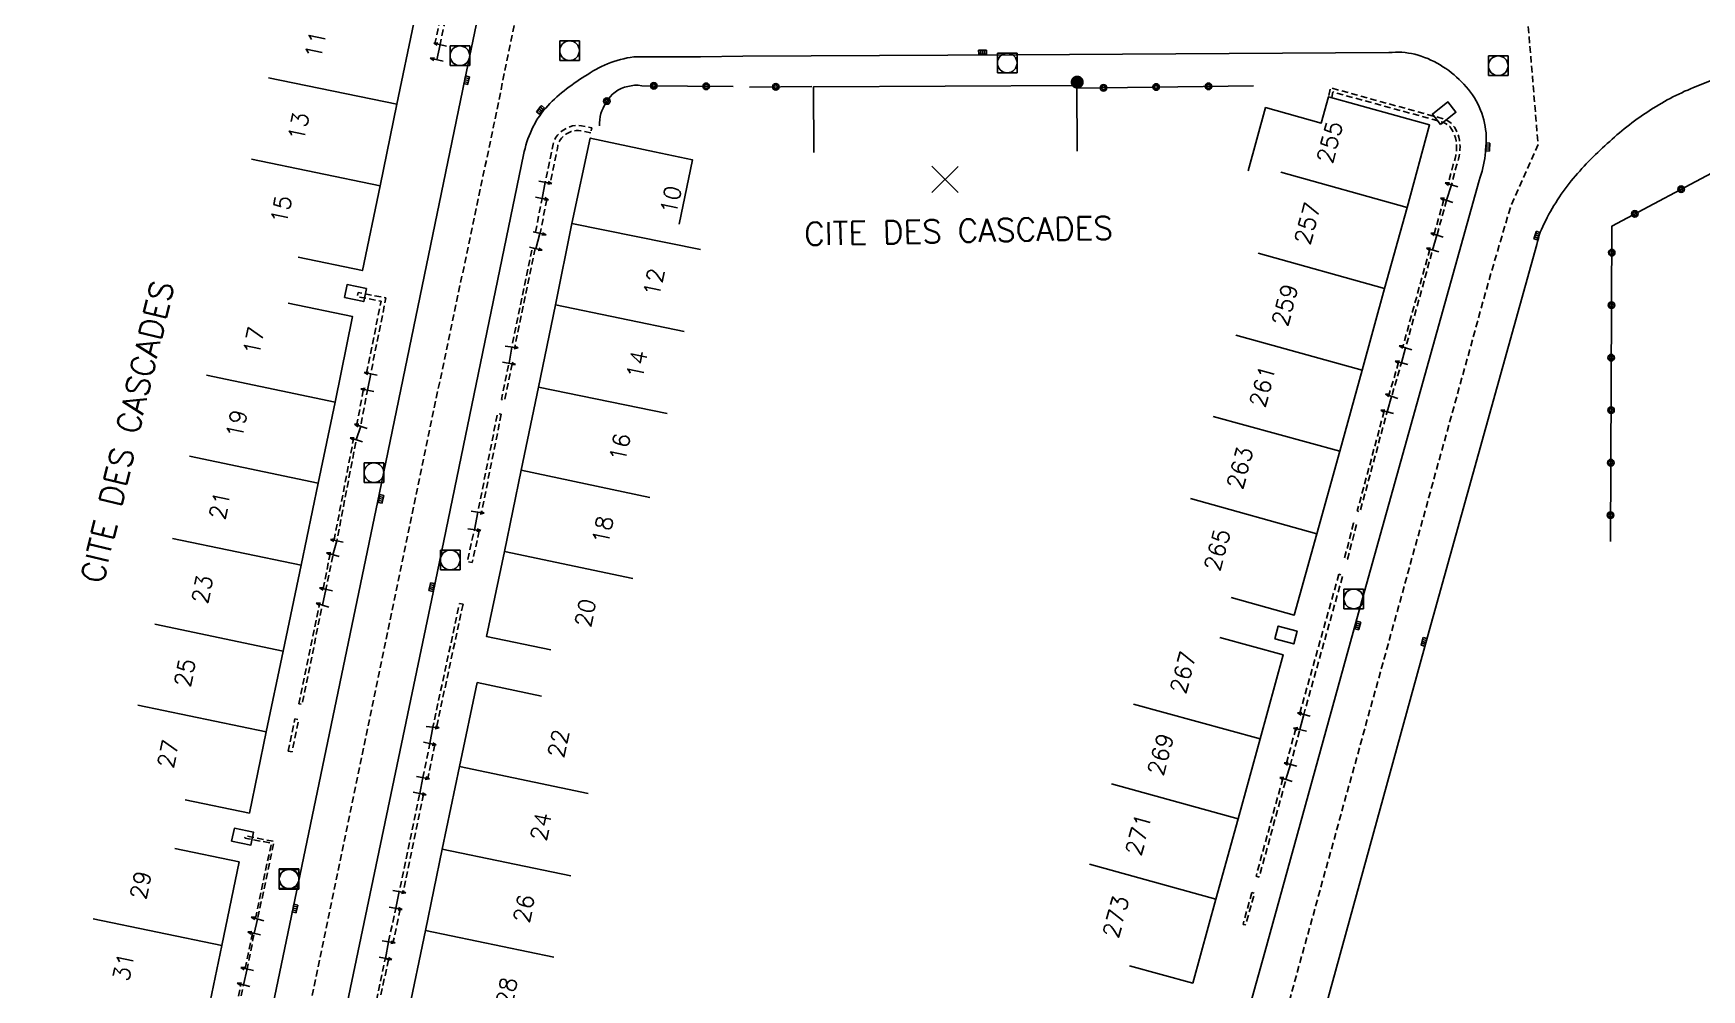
# Model space of a CAD drawing. Header units: millimetres. Extents: x 113000 to 114000, y 124000 to 125000.
# Drawn here: x 113504.6 to 113631.8, y 124122.1 to 124195 of the extents above; entities that cross this region are included whole.
import ezdxf
from ezdxf.enums import TextEntityAlignment as Align

# ---------------------------------------------------------------- set-up
doc = ezdxf.new("R2010")
doc.units = ezdxf.units.MM
doc.linetypes.add('DASHED', pattern=[0.75, 0.5, -0.25])
doc.layers.get('0').update_dxf_attribs({"linetype": 'CONTINUOUS'})
for name, color, linetype in [('W0001', 6, 'DASHED'), ('W0008', 7, 'CONTINUOUS'), ('W0100', 7, 'CONTINUOUS'), ('W0105', 7, 'CONTINUOUS'), ('W0112', 1, 'DASHED'), ('W0322', 7, 'CONTINUOUS'), ('W0400', 7, 'CONTINUOUS'), ('W0420', 7, 'CONTINUOUS'), ('W0989', 7, 'CONTINUOUS'), ('W0991', 7, 'CONTINUOUS'), ('W1102', 7, 'CONTINUOUS'), ('W1471', 7, 'CONTINUOUS'), ('W1473', 7, 'CONTINUOUS')]:
    doc.layers.add(name, color=color, linetype=linetype)
doc.styles.get("Standard").update_dxf_attribs({"font": 'romans.shx', "width": 0.85})

# ---------------------------------------------------------------- blocks, each defined once
blk = doc.blocks.new('T420')
for p, q in [((0.75, 0.75), (-0.75, 0.75)), ((-0.75, 0.75), (-0.75, -0.75)), ((0.75, 0.75), (0.75, -0.75)), ((0.75, -0.75), (-0.75, -0.75))]:
    blk.add_line(p, q)
blk.add_ellipse((0, 0), major_axis=(-0.53, 0.53), ratio=1, start_param=3.926991, end_param=10.210176)
blk = doc.blocks.new('T400')
for p, q in [((-0.15, 0.3), (0.15, 0.3)), ((-0.15, -0.25), (-0.15, 0.3)), ((-0.15, 0.15), (0.15, 0.15)), ((-0.15, 0), (0.15, 0)), ((0.15, 0.3), (0.15, -0.25)), ((-0.15, -0.15), (0.15, -0.15)), ((-0.15, -0.25), (-0.15, -0.3)), ((-0.15, -0.3), (0.15, -0.3)), ((0.15, -0.3), (0.15, -0.25))]:
    blk.add_line(p, q)
blk = doc.blocks.new('t105o')
for p, q in [((-0.5, 0), (0.5, 0)), ((0.5, 0), (0.2, 0.1)), ((0.5, 0), (0.2, -0.1))]:
    blk.add_line(p, q)
blk = doc.blocks.new('t322o')
at = {"color": 0, "linetype": 'Continuous'}
for radius in [0.25, 0.15]:
    blk.add_circle((0, 0), radius, dxfattribs=at)
blk = doc.blocks.new('t991o')
at = {"color": 0, "linetype": 'Continuous'}
for p, q in [((-1, 1), (1, -1)), ((-1, -1), (1, 1))]:
    blk.add_line(p, q, dxfattribs=at)
blk = doc.blocks.new('T1471')
at = {"color": 0, "linetype": 'Continuous', "flags": 128}
blk.add_lwpolyline([(-0.75, -0.5), (-0.75, 0.5), (0.75, 0.5), (0.75, -0.5), (-0.75, -0.5)], dxfattribs=at)
blk = doc.blocks.new('T1473')
at = {"color": 0, "linetype": 'Continuous', "const_width": 0.5, "flags": 128}
blk.add_lwpolyline([(-0.25, 0, 1), (0.25, 0, 1)], format="xyb", close=True, dxfattribs=at)

msp = doc.modelspace()

# ---------------------------------------------------------------- linework, layer by layer
at = {"layer": 'W0001', "flags": 128}
for points in [[(113599.17, 124441.27), (113592.86, 124411.25), (113590.68, 124398.68), (113589.25, 124388.08), (113587.46, 124369.6), (113585.59, 124347.96), (113584.25, 124331.59), (113583.96, 124321.5), (113584.66, 124310.68), (113585.78, 124303.02), (113588.08, 124294.26), (113590.98, 124285.61), (113597.04, 124268.44), (113603.07, 124251.42), (113609.64, 124232.87), (113612.07, 124224.44), (113612.44, 124210.76), (113618.29, 124199.07), (113619.34, 124186.52), (113617.24, 124181.79), (113615.56, 124176.06), (113599.1, 124116.67), (113597.13, 124109.48), (113594.28, 124097.81), (113592.09, 124085.93), (113591.09, 124078.36), (113589.78, 124067.78), (113589.44, 124063.56), (113589.36, 124060.76), (113589.36, 124060.76)], [(113510.43, 124053.39), (113514.28, 124072.55), (113515.99, 124073.97), (113516.55, 124076.73), (113520.32, 124094.95), (113523.65, 124110.9), (113535.17, 124166.31), (113539.73, 124187.95), (113544.02, 124208.92), (113548.39, 124229.85)]]:
    msp.add_lwpolyline(points, dxfattribs=at)
at = {"layer": 'W0008', "flags": 128}
for points in [[(113545.67, 124230.46), (113537.54, 124191.47), (113531.02, 124160), (113524.32, 124127.77), (113524.32, 124127.77), (113517.73, 124096.05)], [(113599.04, 124105.94), (113610.91, 124149.02), (113619.24, 124178.91), (113619.29, 124179.15), (113619.36, 124179.38), (113619.43, 124179.61), (113619.51, 124179.84), (113619.6, 124180.06), (113619.7, 124180.28), (113619.81, 124180.52), (113619.92, 124180.75), (113620.04, 124180.98), (113620.16, 124181.21), (113620.28, 124181.43), (113620.41, 124181.65), (113620.54, 124181.87), (113620.68, 124182.09), (113620.81, 124182.31), (113620.96, 124182.53), (113621.1, 124182.74), (113621.25, 124182.95), (113621.4, 124183.16), (113621.55, 124183.36), (113621.7, 124183.55), (113621.86, 124183.75), (113622.02, 124183.94), (113622.18, 124184.13), (113622.34, 124184.32), (113622.51, 124184.5), (113622.67, 124184.69), (113622.84, 124184.87), (113623.01, 124185.05), (113623.19, 124185.23), (113623.36, 124185.41), (113623.54, 124185.58), (113623.71, 124185.76), (113623.89, 124185.93), (113624.07, 124186.1), (113624.25, 124186.27), (113624.43, 124186.44), (113624.61, 124186.6), (113624.8, 124186.77), (113624.98, 124186.93), (113625.16, 124187.1), (113625.35, 124187.26), (113625.54, 124187.42), (113625.72, 124187.57), (113625.91, 124187.73), (113626.1, 124187.88), (113626.3, 124188.03), (113626.49, 124188.18), (113626.69, 124188.33), (113626.89, 124188.48), (113627.09, 124188.62), (113627.29, 124188.76), (113627.49, 124188.9), (113627.7, 124189.03), (113627.91, 124189.17), (113628.12, 124189.3), (113628.33, 124189.43), (113628.54, 124189.55), (113628.76, 124189.68), (113628.97, 124189.8), (113629.19, 124189.92), (113629.4, 124190.03), (113629.62, 124190.15), (113629.84, 124190.26), (113630.06, 124190.37), (113630.29, 124190.47), (113630.51, 124190.58), (113630.74, 124190.68), (113630.96, 124190.78), (113631.19, 124190.87), (113653.26, 124199.7)], [(113527.31, 124115.14), (113535.13, 124152.39), (113542.02, 124185.74), (113542.07, 124185.99), (113542.13, 124186.23), (113542.19, 124186.48), (113542.26, 124186.72), (113542.35, 124186.96), (113542.43, 124187.19), (113542.53, 124187.43), (113542.63, 124187.66), (113542.74, 124187.89), (113542.86, 124188.11), (113542.98, 124188.32), (113543.11, 124188.53), (113543.25, 124188.72), (113543.39, 124188.92), (113543.54, 124189.11), (113543.7, 124189.29), (113543.86, 124189.47), (113544.02, 124189.65), (113544.19, 124189.82), (113544.37, 124189.99), (113544.54, 124190.16), (113544.73, 124190.32), (113544.91, 124190.47), (113545.1, 124190.62), (113545.29, 124190.77), (113545.49, 124190.91), (113545.68, 124191.05), (113545.88, 124191.19), (113546.08, 124191.33), (113546.28, 124191.47), (113546.49, 124191.6), (113546.69, 124191.74), (113546.9, 124191.87), (113547.1, 124192), (113547.31, 124192.13), (113547.53, 124192.25), (113547.74, 124192.37), (113547.96, 124192.48), (113548.19, 124192.58), (113548.41, 124192.68), (113548.66, 124192.77), (113548.9, 124192.86), (113549.15, 124192.93), (113549.4, 124193), (113549.65, 124193.06), (113549.9, 124193.12), (113550.15, 124193.16), (113550.41, 124193.2), (113550.67, 124193.22), (113555.5, 124193.22), (113558.73, 124193.27), (113579.57, 124193.36), (113607.97, 124193.53), (113608.22, 124193.55), (113608.46, 124193.56), (113608.71, 124193.57), (113608.96, 124193.56), (113609.2, 124193.53), (113609.45, 124193.5), (113609.69, 124193.46), (113609.94, 124193.4), (113610.19, 124193.33), (113610.44, 124193.25), (113610.69, 124193.16), (113610.93, 124193.07), (113611.17, 124192.96), (113611.41, 124192.85), (113611.64, 124192.72), (113611.87, 124192.59), (113612.09, 124192.45), (113612.31, 124192.31), (113612.53, 124192.16), (113612.73, 124192), (113612.94, 124191.84), (113613.13, 124191.67), (113613.33, 124191.49), (113613.51, 124191.31), (113613.69, 124191.12), (113613.86, 124190.93), (113614.03, 124190.73), (113614.19, 124190.52), (113614.34, 124190.31), (113614.49, 124190.09), (113614.62, 124189.86), (113614.74, 124189.63), (113614.85, 124189.39), (113614.96, 124189.15), (113615.05, 124188.91), (113615.13, 124188.66), (113615.2, 124188.4), (113615.26, 124188.15), (113615.31, 124187.9), (113615.34, 124187.66), (113615.37, 124187.42), (113615.38, 124187.18), (113615.39, 124186.94), (113615.38, 124186.7), (113615.37, 124186.45), (113615.36, 124186.21), (113615.34, 124185.97), (113615.31, 124185.72), (113615.27, 124185.47), (113615.23, 124185.23), (113615.18, 124184.98), (113615.13, 124184.74), (113615.07, 124184.5), (113615, 124184.26), (113614.92, 124184.03), (113614.84, 124183.79), (113605.64, 124150.86), (113598.5, 124125.01), (113596.23, 124116.82)]]:
    msp.add_lwpolyline(points, dxfattribs=at)
at = {"layer": 'W0100', "flags": 128}
for points in [[(113530.11, 124203.31), (113535, 124202.29), (113533.65, 124195.81), (113532.35, 124189.59), (113531.07, 124183.37), (113529.73, 124176.93), (113524.83, 124177.95)], [(113535.65, 124194.14), (113535.39, 124192.99)], [(113564.13, 124185.92), (113564.11, 124190.92), (113584.19, 124191.03), (113584.21, 124186.03)], [(113597.23, 124184.52), (113598.57, 124189.34), (113602.81, 124188.16), (113603.36, 124190.17), (113611.07, 124188.03), (113609.37, 124181.74), (113607.64, 124175.55), (113605.93, 124169.35), (113604.22, 124163.16), (113602.48, 124156.88), (113600.76, 124150.68), (113595.95, 124152.01)], [(113553.86, 124180.47), (113554.9, 124185.36), (113551.98, 124185.98), (113547.09, 124187.02), (113545.7, 124180.51), (113544.45, 124174.32), (113543.16, 124168.05), (113541.84, 124161.71), (113540.55, 124155.52), (113539.19, 124149.04), (113544.09, 124148.02)], [(113543.67, 124183.65), (113543.42, 124182.42)], [(113612.74, 124183.45), (113612.37, 124182.28)], [(113543.24, 124179.76), (113542.95, 124178.59)], [(113611.63, 124179.63), (113611.3, 124178.49)], [(113524.08, 124174.43), (113528.97, 124173.43), (113527.64, 124166.9), (113526.35, 124160.74), (113525.05, 124154.48), (113523.69, 124147.94), (113522.4, 124141.79), (113521.12, 124135.59), (113516.22, 124136.61)], [(113541.11, 124171.1), (113540.91, 124169.87)], [(113609.24, 124171.04), (113608.93, 124169.89)], [(113530.11, 124167.82), (113530.36, 124169.06)], [(113608.17, 124167.34), (113607.83, 124166.16)], [(113529.26, 124164.03), (113529.61, 124165.06)], [(113538.52, 124158.51), (113538.26, 124157.18)], [(113527.48, 124155.28), (113527.78, 124156.34)], [(113526.69, 124151.44), (113526.95, 124152.64)], [(113595.09, 124148.98), (113599.91, 124147.66), (113598.15, 124141.24), (113596.47, 124135.16), (113594.78, 124129.05), (113593.02, 124122.64), (113588.2, 124123.97)], [(113543.37, 124144.51), (113538.48, 124145.54), (113537.14, 124139.14), (113535.82, 124132.85), (113534.53, 124126.65), (113533.2, 124120.2), (113531.88, 124113.97), (113530.59, 124107.71), (113535.49, 124106.7)], [(113601.49, 124143.1), (113601.19, 124141.96)], [(113535.09, 124142.14), (113534.87, 124140.89)], [(113600.46, 124139.29), (113600.12, 124138.15)], [(113534.34, 124138.3), (113534.1, 124137.09)], [(113515.44, 124132.9), (113520.33, 124131.88), (113519.01, 124125.5), (113517.74, 124119.41), (113516.39, 124112.92), (113515.11, 124106.72), (113513.8, 124100.28), (113512.48, 124093.99), (113504.65, 124095.48), (113505.59, 124100.39)], [(113532.54, 124129.61), (113532.27, 124128.34)], [(113521.48, 124126.43), (113521.74, 124127.52)], [(113531.72, 124125.78), (113531.49, 124124.53)], [(113520.67, 124122.51), (113520.94, 124123.72)]]:
    msp.add_lwpolyline(points, dxfattribs=at)
at = {"layer": 'W0112', "flags": 128}
for points in [[(113535.81, 124196.83), (113535.26, 124194.22), (113535.65, 124194.14), (113536.2, 124196.74)], [(113547.14, 124187.43), (113546.39, 124187.58), (113546.2, 124187.6), (113546.01, 124187.59), (113545.83, 124187.57), (113545.65, 124187.51), (113545.43, 124187.42), (113545.23, 124187.31), (113545.06, 124187.17), (113544.9, 124187.01), (113544.78, 124186.84), (113544.69, 124186.66), (113544.63, 124186.47), (113544.59, 124186.23), (113544.04, 124183.56), (113543.66, 124183.63), (113544.22, 124186.3), (113544.26, 124186.56), (113544.34, 124186.8), (113544.45, 124187.03), (113544.61, 124187.25), (113544.8, 124187.46), (113545.02, 124187.63), (113545.26, 124187.76), (113545.53, 124187.87), (113545.75, 124187.94), (113545.98, 124187.97), (113546.21, 124187.98), (113546.44, 124187.96), (113547.22, 124187.81)], [(113543.78, 124182.35), (113543.28, 124179.77), (113542.92, 124179.84), (113543.42, 124182.42)], [(113612.15, 124182.34), (113611.41, 124179.69), (113611.63, 124179.63), (113612.37, 124182.28)], [(113542.9, 124178.61), (113541.34, 124171.05), (113541.11, 124171.1), (113542.67, 124178.66)], [(113611.09, 124178.55), (113609.02, 124171.1), (113609.24, 124171.04), (113611.3, 124178.49)], [(113530.05, 124169.12), (113531.15, 124174.59), (113529.35, 124174.94), (113529.41, 124175.25), (113531.52, 124174.84), (113530.36, 124169.06)], [(113541.15, 124169.82), (113540.56, 124167.05), (113540.32, 124167.1), (113540.91, 124169.87)], [(113608.71, 124169.95), (113607.96, 124167.4), (113608.18, 124167.34), (113608.92, 124169.89)], [(113529.29, 124165.11), (113529.81, 124167.88), (113530.11, 124167.82), (113529.59, 124165.05)], [(113540.31, 124165.98), (113538.8, 124158.46), (113538.52, 124158.51), (113540.03, 124166.04)], [(113607.61, 124166.21), (113605.56, 124158.61), (113605.77, 124158.55), (113607.83, 124166.16)], [(113527.57, 124156.38), (113529.05, 124164.08), (113529.26, 124164.04), (113527.78, 124156.34)], [(113538.64, 124157.09), (113538.09, 124154.68), (113537.72, 124154.76), (113538.26, 124157.18)], [(113605.28, 124157.69), (113604.58, 124155), (113604.81, 124154.94), (113605.52, 124157.63)], [(113526.73, 124152.69), (113527.27, 124155.33), (113527.48, 124155.28), (113526.95, 124152.64)], [(113604.16, 124153.79), (113601.18, 124143.19), (113601.48, 124143.1), (113604.46, 124153.71)], [(113524.89, 124143.92), (113526.45, 124151.48), (113526.68, 124151.44), (113525.12, 124143.87)], [(113537.4, 124151.5), (113535.36, 124142.08), (113535.09, 124142.14), (113537.13, 124151.56)], [(113524.08, 124140.3), (113524.58, 124142.77), (113524.87, 124142.71), (113524.37, 124140.25)], [(113600.88, 124142.04), (113600.15, 124139.38), (113600.46, 124139.29), (113601.19, 124141.96)], [(113535.25, 124140.81), (113534.71, 124138.22), (113534.34, 124138.3), (113534.87, 124140.89)], [(113599.88, 124138.22), (113597.84, 124130.79), (113598.08, 124130.72), (113600.12, 124138.15)], [(113534.39, 124137.03), (113532.83, 124129.55), (113532.54, 124129.61), (113534.1, 124137.09)], [(113521.57, 124127.56), (113522.79, 124133.3), (113520.78, 124133.69), (113520.81, 124133.86), (113523, 124133.43), (113521.74, 124127.52)], [(113597.53, 124129.54), (113596.85, 124127.12), (113597.05, 124127.07), (113597.73, 124129.48)], [(113532.61, 124128.28), (113532.06, 124125.71), (113531.72, 124125.78), (113532.27, 124128.35)], [(113520.8, 124123.75), (113521.34, 124126.45), (113521.48, 124126.43), (113520.95, 124123.72)], [(113531.71, 124124.43), (113530.24, 124117.47), (113530, 124117.52), (113531.47, 124124.48)], [(113518.92, 124115.03), (113520.47, 124122.56), (113520.67, 124122.51), (113519.12, 124114.99)]]:
    msp.add_lwpolyline(points, close=True, dxfattribs=at)
msp.add_lwpolyline([(113603.61, 124190.1), (113603.7, 124190.53), (113612.09, 124188.23), (113612.28, 124188.14), (113612.45, 124188.03), (113612.6, 124187.89), (113612.74, 124187.7), (113612.87, 124187.5), (113612.97, 124187.27), (113613.04, 124187.03), (113613.09, 124186.82), (113613.12, 124186.6), (113613.13, 124186.37), (113613.12, 124186.14), (113613.1, 124185.91), (113613.07, 124185.68), (113613.02, 124185.46), (113612.96, 124185.24), (113612.86, 124185), (113612.49, 124183.52), (113612.74, 124183.46), (113613.11, 124184.92), (113613.2, 124185.16), (113613.27, 124185.4), (113613.33, 124185.64), (113613.36, 124185.88), (113613.38, 124186.13), (113613.39, 124186.37), (113613.38, 124186.62), (113613.35, 124186.86), (113613.29, 124187.1), (113613.21, 124187.36), (113613.1, 124187.61), (113612.96, 124187.85), (113612.79, 124188.07), (113612.61, 124188.24), (113612.41, 124188.37), (113612.18, 124188.47), (113603.51, 124190.85), (113603.36, 124190.17)], dxfattribs=at)
at = {"layer": 'W0322', "flags": 128}
for points in [[(113547.79, 124187.95), (113547.8, 124188.19), (113547.82, 124188.42), (113547.86, 124188.65), (113547.91, 124188.88), (113547.99, 124189.1), (113548.07, 124189.31), (113548.18, 124189.53), (113548.31, 124189.76), (113548.45, 124189.97), (113548.61, 124190.17), (113548.79, 124190.36), (113548.99, 124190.52), (113549.21, 124190.67), (113549.46, 124190.79), (113549.71, 124190.89), (113549.96, 124190.96), (113550.22, 124191.01), (113550.48, 124191.04), (113550.75, 124191.04), (113551.03, 124191.01), (113557.99, 124190.94)], [(113559.23, 124190.89), (113563.98, 124190.95)], [(113584.22, 124190.82), (113597.65, 124191.01)], [(113624.85, 124156.29), (113624.96, 124180.32), (113633.38, 124184.78)]]:
    msp.add_lwpolyline(points, dxfattribs=at)
at = {"layer": 'W1102', "flags": 128}
for points in [[(113532.35, 124189.59), (113522.56, 124191.62)], [(113531.07, 124183.37), (113521.28, 124185.4)], [(113609.37, 124181.74), (113599.74, 124184.43)], [(113545.7, 124180.51), (113555.5, 124178.53)], [(113607.64, 124175.55), (113598.01, 124178.24)], [(113544.45, 124174.32), (113554.25, 124172.29)], [(113605.93, 124169.35), (113596.29, 124172.01)], [(113527.64, 124166.9), (113517.85, 124168.95)], [(113543.16, 124168.05), (113552.95, 124166.03)], [(113604.22, 124163.16), (113594.58, 124165.82)], [(113526.35, 124160.74), (113516.56, 124162.78)], [(113541.84, 124161.71), (113551.63, 124159.65)], [(113602.48, 124156.88), (113592.84, 124159.55)], [(113525.05, 124154.48), (113515.26, 124156.52)], [(113540.55, 124155.52), (113550.33, 124153.46)], [(113523.69, 124147.94), (113513.9, 124149.98)], [(113522.4, 124141.79), (113512.61, 124143.82)], [(113598.15, 124141.24), (113588.51, 124143.89)], [(113537.14, 124139.14), (113546.93, 124137.1)], [(113596.47, 124135.16), (113586.83, 124137.82)], [(113535.82, 124132.85), (113545.61, 124130.81)], [(113594.78, 124129.05), (113585.14, 124131.7)], [(113519.01, 124125.5), (113509.22, 124127.53)], [(113534.53, 124126.65), (113544.33, 124124.62)]]:
    msp.add_lwpolyline(points, dxfattribs=at)

# ---------------------------------------------------------------- block references
at = {"layer": 'W0105'}
for p, rotation in [((113535.65, 124194.14), 166.0942017622026), ((113535.39, 124192.99), 166.3572012490431), ((113543.67, 124183.65), 350.0807956131675), ((113612.74, 124183.45), 162.1564499423558), ((113543.42, 124182.42), 348.943505223302), ((113612.37, 124182.28), 160.9786256216907), ((113543.24, 124179.76), 346.9641769595953), ((113611.63, 124179.63), 162.5437874906355), ((113542.95, 124178.59), 346.6851717862843), ((113611.3, 124178.49), 163.1420164010902), ((113541.11, 124171.1), 351.7316264497419), ((113609.24, 124171.04), 163.3863386001433), ((113540.91, 124169.87), 349.6687799344845), ((113608.93, 124169.89), 164.5676139142504), ((113530.36, 124169.06), 168.9344232059407), ((113530.11, 124167.82), 168.048327004609), ((113608.17, 124167.34), 160.1092091785903), ((113607.83, 124166.16), 165.6803431183603), ((113529.61, 124165.06), 161.3911496830733), ((113529.26, 124164.03), 162.4119706630505), ((113538.52, 124158.51), 350.9436718131284), ((113538.26, 124157.18), 352.0869667429934), ((113527.48, 124155.28), 162.7355708496207), ((113527.78, 124156.34), 167.2526803211603), ((113526.69, 124151.44), 162.5039962568604), ((113526.95, 124152.64), 168.0747998068686), ((113601.49, 124143.1), 165.1131941983714), ((113535.09, 124142.14), 353.7191829851872), ((113601.19, 124141.96), 166.4241528595177), ((113534.87, 124140.89), 348.7042991165956), ((113600.46, 124139.29), 164.6009281704305), ((113534.34, 124138.3), 349.5414678921498), ((113600.12, 124138.15), 162.82941220033), ((113534.1, 124137.09), 348.7953349427198), ((113532.54, 124129.61), 348.9428180212849), ((113521.74, 124127.52), 164.4728379716487), ((113532.27, 124128.34), 348.890448586629), ((113521.48, 124126.43), 166.9425478132694), ((113531.72, 124125.78), 350.7164912305856), ((113520.94, 124123.72), 167.2896193312743), ((113531.49, 124124.53), 348.3445056483746), ((113520.67, 124122.51), 164.8743404383941)]:
    msp.add_blockref('t105o', p, dxfattribs=dict(at, rotation=rotation))
at = {"layer": 'W0322'}
for p, rotation in [((113551.94, 124191), 359.4005700724836), ((113555.94, 124190.96), 359.4005700724836), ((113561.23, 124190.92), 0.7950405446471651), ((113586.22, 124190.85), 0.832422934321036), ((113590.22, 124190.91), 0.832422934321036), ((113594.22, 124190.96), 0.832422934321036), ((113548.36, 124189.84), 56.4456096231326), ((113630.24, 124183.12), 27.96186374090926), ((113626.71, 124181.24), 27.96186374090926), ((113624.95, 124178.29), 89.73441150193862), ((113624.93, 124174.29), 89.73441150193862), ((113624.91, 124170.29), 89.73441150193862), ((113624.9, 124166.29), 89.73441150193862), ((113624.88, 124162.29), 89.73441150193862), ((113624.86, 124158.29), 89.73441150193862)]:
    msp.add_blockref('t322o', p, dxfattribs=dict(at, rotation=rotation))
at = {"layer": 'W0400'}
for p, rotation in [((113577, 124193.56), 90.23636351026), ((113537.68, 124191.43), 348.2951120412466), ((113543.3, 124189.16), 141.5479544161082), ((113615.5, 124186.34), 356.1668847729553), ((113619.25, 124179.59), 162.4374480564074), ((113531.15, 124159.53), 348.2430039797781), ((113535.01, 124152.81), 168.3338153566452), ((113605.6, 124149.88), 344.5561932554472), ((113610.64, 124148.64), 164.596807818128), ((113524.59, 124128.33), 348.2430039818926)]:
    msp.add_blockref('T400', p, dxfattribs=dict(at, rotation=rotation))
at = {"layer": 'W0420'}
for p in [(113537.16, 124193.29), (113545.52, 124193.68), (113578.88, 124192.74), (113616.3, 124192.53), (113530.61, 124161.53), (113536.42, 124154.88), (113605.29, 124151.91), (113524.14, 124130.55), (113524.14, 124130.59)]:
    msp.add_blockref('T420', p, dxfattribs=at)
at = {"layer": 'W0991', "rotation": 359.7211879163609}
msp.add_blockref('t991o', (113574.13, 124183.87), dxfattribs=at)
at = {"layer": 'W1471'}
for p, rotation in [((113612.18, 124188.92), 38.02539015337005), ((113529.2, 124175.21), 348.2951120389235), ((113600.12, 124149.16), 344.5561932561866), ((113520.6, 124133.8), 348.2430039808604)]:
    msp.add_blockref('T1471', p, dxfattribs=dict(at, rotation=rotation))
at = {"layer": 'W1473'}
msp.add_blockref('T1473', (113584.21, 124191.28), dxfattribs=at)

# ---------------------------------------------------------------- texts
at = {"layer": 'W0989'}
for rotation, p in [(1.1635, (113575.17, 124179.95)), (76.6412, (113511.81, 124164.64))]:
    msp.add_text('CITE DES CASCADES', height=1.75, rotation=rotation, dxfattribs=at).set_placement(p, align=Align.MIDDLE)
at = {"layer": 'W0991'}
for s, rotation, p in [('11', 78.2156, (113526.15, 124194.13)), ('13', 78.3063, (113524.86, 124187.9)), ('255', 74.83, (113603.46, 124186.71)), ('15', 78.2496, (113523.54, 124181.57)), ('10', 78.0007, (113553.24, 124182.31)), ('257', 74.3865, (113601.76, 124180.52)), ('12', 78.5825, (113551.94, 124176.03)), ('259', 74.592, (113600.04, 124174.31)), ('17', 78.4558, (113521.45, 124171.57)), ('14', 78.2963, (113550.66, 124169.77)), ('261', 74.5679, (113598.33, 124168.12)), ('19', 78.2041, (113520.14, 124165.25)), ('16', 78.3311, (113549.35, 124163.46)), ('263', 74.5062, (113596.61, 124161.89)), ('21', 78.2398, (113518.85, 124159.04)), ('18', 78.1505, (113548.05, 124157.17)), ('265', 74.5378, (113594.88, 124155.65)), ('23', 78.246, (113517.52, 124152.64)), ('20', 78.2038, (113546.72, 124150.85)), ('267', 74.6285, (113592.28, 124146.31)), ('25', 78.2074, (113516.19, 124146.29)), ('22', 78.1552, (113544.66, 124140.9)), ('27', 78.2635, (113514.91, 124140.11)), ('269', 74.5649, (113590.56, 124140.07)), ('24', 78.2257, (113543.33, 124134.57)), ('271', 74.5635, (113588.88, 124133.97)), ('29', 78.2897, (113512.82, 124130.11)), ('26', 78.2387, (113542.03, 124128.32)), ('273', 74.6416, (113587.15, 124127.7)), ('31', 78.2563, (113511.52, 124123.88)), ('28', 78.2979, (113540.72, 124122.01))]:
    msp.add_text(s, height=1.25, rotation=rotation, dxfattribs=at).set_placement(p, align=Align.MIDDLE)

doc.saveas('drawing.dxf')
